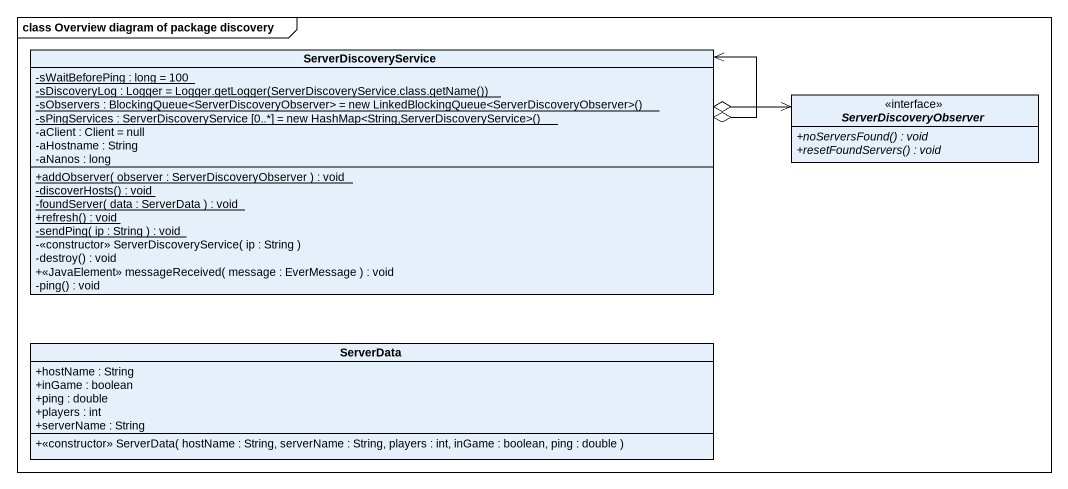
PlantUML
@startuml
mainframe class Overview diagram of package discovery
hide circle
hide empty members
skinparam classAttributeIconSize 0
class ServerDiscoveryService {
  {static} -sWaitBeforePing : long = 100
  {static} {field} -sDiscoveryLog : Logger = Logger.getLogger(ServerDiscoveryService.class.getName())
  {static} {field} -sObservers : BlockingQueue<ServerDiscoveryObserver> = new LinkedBlockingQueue<ServerDiscoveryObserver>()
  {static} {field} -sPingServices : ServerDiscoveryService [0..*] = new HashMap<String,ServerDiscoveryService>()
  -aClient : Client = null
  -aHostname : String
  -aNanos : long
  {static} +addObserver( observer : ServerDiscoveryObserver ) : void
  {static} -discoverHosts() : void
  {static} -foundServer( data : ServerData ) : void
  {static} +refresh() : void
  {static} -sendPing( ip : String ) : void
  -<<constructor>> ServerDiscoveryService( ip : String )
  -destroy() : void
  +<<JavaElement>> messageReceived( message : EverMessage ) : void
  -ping() : void
}
interface ServerDiscoveryObserver {
  {abstract} +noServersFound() : void
  {abstract} +resetFoundServers() : void
}
class ServerData {
  +hostName : String
  +inGame : boolean
  +ping : double
  +players : int
  +serverName : String
  +<<constructor>> ServerData( hostName : String, serverName : String, players : int, inGame : boolean, ping : double )
}
ServerDiscoveryService o--> ServerDiscoveryService
ServerDiscoveryService o-right-> ServerDiscoveryObserver
@enduml
